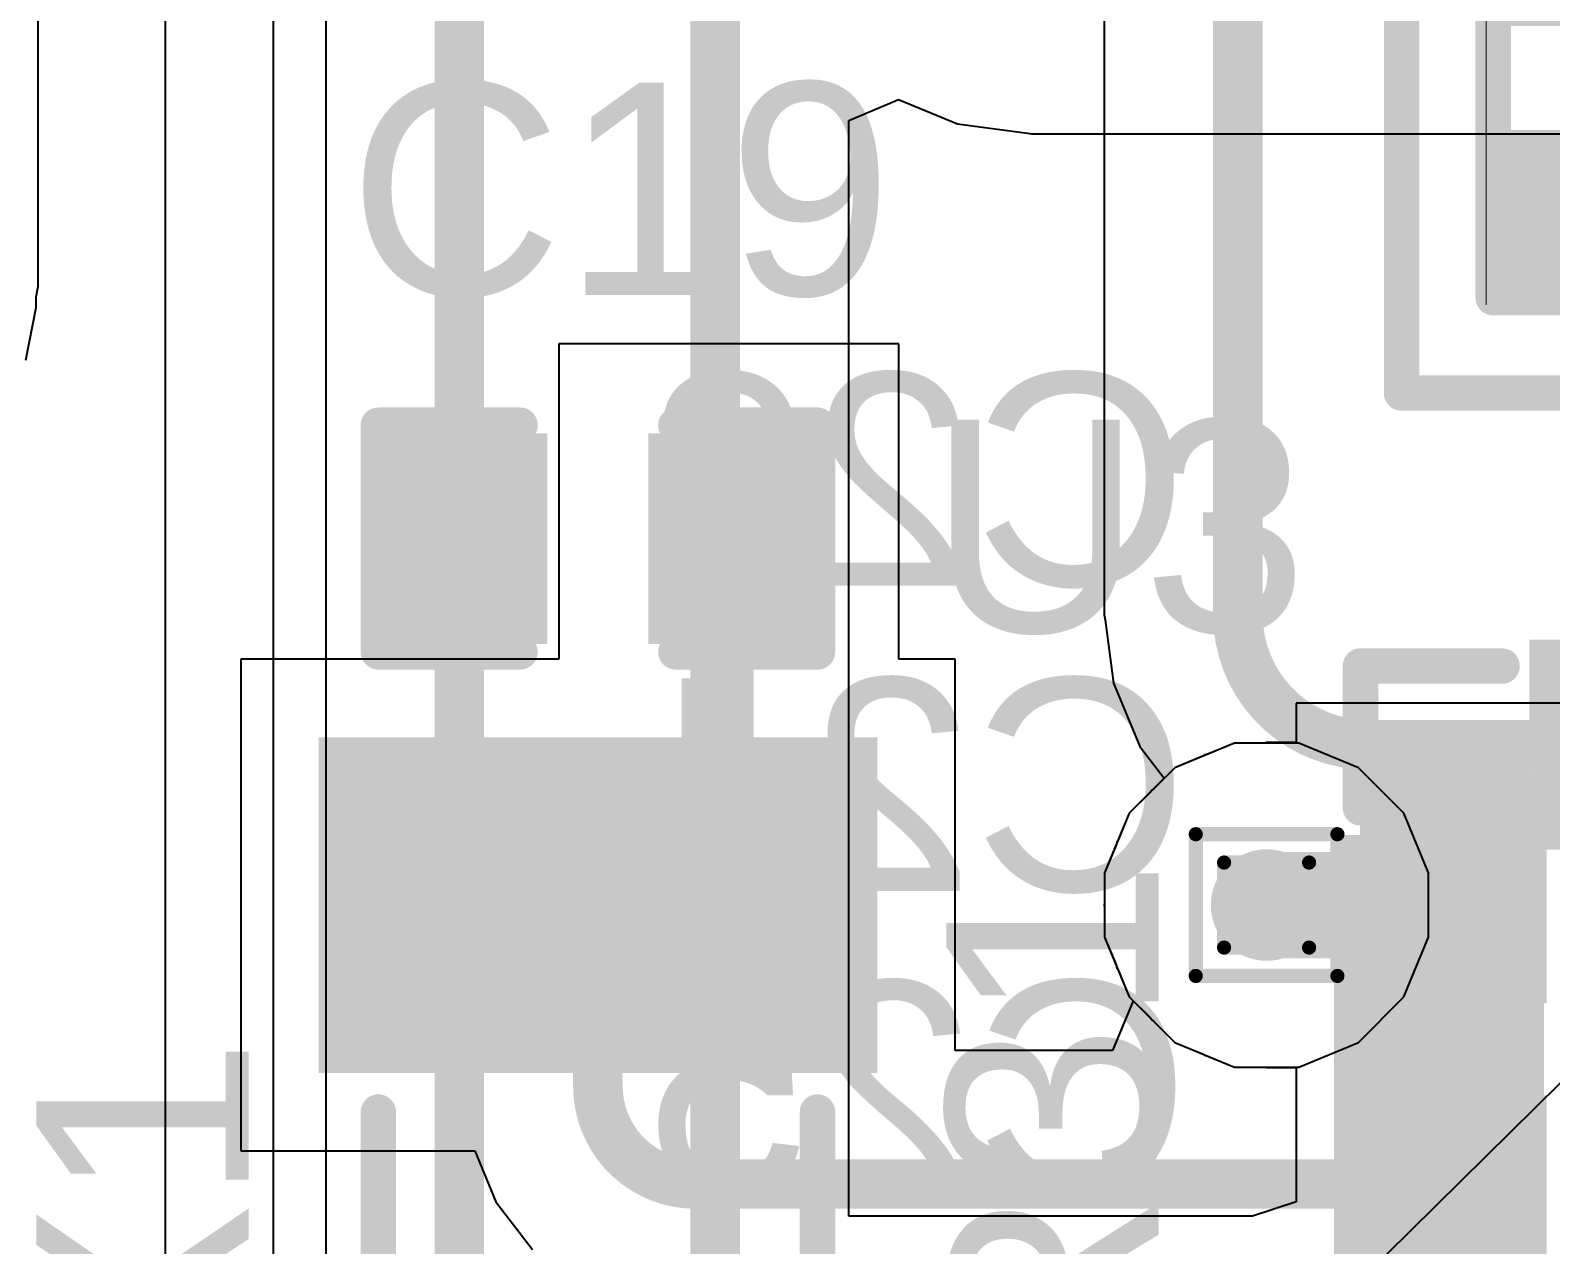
# Model space of a CAD drawing. Header units: inches. Extents: x -12 to 5357, y -8 to 5291.
# Drawn here: x 20.32 to 25.78, y 32.36 to 36.71 of the extents above; entities that cross this region are included whole.
import ezdxf

# ---------------------------------------------------------------- set-up
doc = ezdxf.new("R2010")
doc.units = ezdxf.units.IN
for name, color, linetype in [('Bottom Layer', 5, 'Continuous'), ('Bottom Overlay', 54, 'Continuous'), ('Bottom Paste', 16, 'Continuous'), ('Bottom Solder', 6, 'Continuous'), ('Drill Drawing', 1, 'Continuous'), ('Ground', 16, 'Continuous'), ('Power', 76, 'Continuous'), ('Top Layer', 1, 'Continuous'), ('Top Overlay', 2, 'Continuous'), ('Top Paste', 8, 'Continuous'), ('Top Solder', 216, 'Continuous'), ('Via Holes', 16, 'Continuous')]:
    doc.layers.add(name, color=color, linetype=linetype)
doc.styles.add('Arial', font='', dxfattribs={"height": 0.2})
doc.styles.get('Arial').set_extended_font_data('Arial')

# ---------------------------------------------------------------- blocks, each defined once
blk = doc.blocks.new('NX3215SA_32_768K_STD_MUA_8__15')
at = {"layer": 'Top Layer'}
for points in [[(-1.75, 0.9), (-0.75, 0.9), (-0.75, -0.9), (-1.75, -0.9)], [(0.75, 0.9), (1.75, 0.9), (1.75, -0.9), (0.75, -0.9)]]:
    blk.add_hatch(color=1, dxfattribs=at).paths.add_polyline_path(points)
at = {"layer": 'Top Paste'}
for points in [[(-1.75, 0.9), (-0.75, 0.9), (-0.75, -0.9), (-1.75, -0.9)], [(0.75, 0.9), (1.75, 0.9), (1.75, -0.9), (0.75, -0.9)]]:
    blk.add_hatch(color=8, dxfattribs=at).paths.add_polyline_path(points)
at = {"layer": 'Top Solder'}
for points in [[(-1.8516, 1.0016), (-0.6484, 1.0016), (-0.6484, -1.0016), (-1.8516, -1.0016)], [(0.6484, 1.0016), (1.8516, 1.0016), (1.8516, -1.0016), (0.6484, -1.0016)]]:
    blk.add_hatch(color=216, dxfattribs=at).paths.add_polyline_path(points)
at = {"layer": 'Top Overlay'}
for points in [[(-0.508, 0.7874, 0.127, 0.127, 0), (0.508, 0.7874, 0.127, 0.127, 0)], [(-0.508, -0.7874, 0.127, 0.127, 0), (0.508, -0.7874, 0.127, 0.127, 0)]]:
    blk.add_lwpolyline(points, format="xyseb", dxfattribs=at)
for points in [[(-0.5397, 0.7874, 0.0635, 0.0635, 1), (-0.4762, 0.7874, 0.0635, 0.0635, 1)], [(0.4762, 0.7874, 0.0635, 0.0635, 1), (0.5397, 0.7874, 0.0635, 0.0635, 1)], [(-0.5397, -0.7874, 0.0635, 0.0635, 1), (-0.4762, -0.7874, 0.0635, 0.0635, 1)], [(0.4762, -0.7874, 0.0635, 0.0635, 1), (0.5397, -0.7874, 0.0635, 0.0635, 1)]]:
    blk.add_lwpolyline(points, format="xyseb", close=True, dxfattribs=at)
blk = doc.blocks.new('48_UFQFPN_7_7__19')
at = {"layer": 'Top Layer'}
for points in [[(1.9, 3.6), (1.9, 3.05), (1.6, 3.05), (1.6, 3.6)], [(2.4, 3.6), (2.4, 3.05), (2.1, 3.05), (2.1, 3.6)], [(2.9, 3.6), (2.9, 3.05), (2.6, 3.05), (2.6, 3.6)]]:
    blk.add_hatch(color=1, dxfattribs=at).paths.add_polyline_path(points)
at = {"layer": 'Top Paste'}
for points in [[(1.9, 3.6), (1.9, 3.05), (1.6, 3.05), (1.6, 3.6)], [(2.4, 3.6), (2.4, 3.05), (2.1, 3.05), (2.1, 3.6)], [(2.9, 3.6), (2.9, 3.05), (2.6, 3.05), (2.6, 3.6)]]:
    blk.add_hatch(color=8, dxfattribs=at).paths.add_polyline_path(points)
at = {"layer": 'Top Solder'}
for points in [[(2.0016, 3.7016), (2.0016, 2.9484), (1.4984, 2.9484), (1.4984, 3.7016)], [(2.5016, 3.7016), (2.5016, 2.9484), (1.9984, 2.9484), (1.9984, 3.7016)], [(3.0016, 3.7016), (3.0016, 2.9484), (2.4984, 2.9484), (2.4984, 3.7016)], [(3.7016, 2.4984), (2.9484, 2.4984), (2.9484, 3.0016), (3.7016, 3.0016)]]:
    blk.add_hatch(color=216, dxfattribs=at).paths.add_polyline_path(points)
at = {"layer": 'Top Overlay'}
for points in [[(3.0988, 3.6068, 0.127, 0.127, 0), (3.6068, 3.6068, 0.127, 0.127, 0)], [(3.6068, 3.6068, 0.127, 0.127, 0), (3.6068, 3.0988, 0.127, 0.127, 0)]]:
    blk.add_lwpolyline(points, format="xyseb", dxfattribs=at)
for points in [[(3.0671, 3.6068, 0.0635, 0.0635, 1), (3.1306, 3.6068, 0.0635, 0.0635, 1)], [(3.5751, 3.6068, 0.0635, 0.0635, 1), (3.6386, 3.6068, 0.0635, 0.0635, 1)], [(3.5751, 3.6068, 0.0635, 0.0635, 1), (3.6386, 3.6068, 0.0635, 0.0635, 1)], [(3.5751, 3.0988, 0.0635, 0.0635, 1), (3.6386, 3.0988, 0.0635, 0.0635, 1)]]:
    blk.add_lwpolyline(points, format="xyseb", close=True, dxfattribs=at)
blk = doc.blocks.new('14_VSON__4_3__20')
at = {"layer": 'Top Solder'}
blk.add_line((-0.8678, -2.2778), (-5350.8161, -5279.0699), dxfattribs=at)
blk = doc.blocks.new('R___0402_45')
at = {"layer": 'Top Layer'}
for points in [[(-0.6985, -0.3175), (-0.6985, 0.3175), (-0.2413, 0.3175), (-0.2413, -0.3175)], [(0.2413, -0.3175), (0.2413, 0.3175), (0.6985, 0.3175), (0.6985, -0.3175)]]:
    blk.add_hatch(color=1, dxfattribs=at).paths.add_polyline_path(points)
at = {"layer": 'Top Paste'}
for points in [[(-0.6985, -0.3175), (-0.6985, 0.3175), (-0.2413, 0.3175), (-0.2413, -0.3175)], [(0.2413, -0.3175), (0.2413, 0.3175), (0.6985, 0.3175), (0.6985, -0.3175)]]:
    blk.add_hatch(color=8, dxfattribs=at).paths.add_polyline_path(points)
at = {"layer": 'Top Solder'}
for points in [[(-0.7535, -0.3725), (-0.7535, 0.3725), (-0.1863, 0.3725), (-0.1863, -0.3725)], [(0.1863, -0.3725), (0.1863, 0.3725), (0.7535, 0.3725), (0.7535, -0.3725)]]:
    blk.add_hatch(color=216, dxfattribs=at).paths.add_polyline_path(points)
at = {"layer": 'Top Overlay'}
for points in [[(0.7874, 0.4064, 0.127, 0.127, 0), (-0.7874, 0.4064, 0.127, 0.127, 0)], [(-0.7874, -0.4064, 0.127, 0.127, 0), (-0.7874, 0.4064, 0.127, 0.127, 0)], [(0.7874, -0.4064, 0.127, 0.127, 0), (0.7874, 0.4064, 0.127, 0.127, 0)], [(0.7874, -0.4064, 0.127, 0.127, 0), (-0.7874, -0.4064, 0.127, 0.127, 0)], [(0.8128, -0.4318, 0.00323, 0.00323, 0), (-0.8128, -0.4318, 0.00323, 0.00323, 0)]]:
    blk.add_lwpolyline(points, format="xyseb", dxfattribs=at)
for points in [[(-0.8191, 0.4064, 0.0635, 0.0635, 1), (-0.7556, 0.4064, 0.0635, 0.0635, 1)], [(-0.8191, 0.4064, 0.0635, 0.0635, 1), (-0.7556, 0.4064, 0.0635, 0.0635, 1)], [(0.7556, 0.4064, 0.0635, 0.0635, 1), (0.8191, 0.4064, 0.0635, 0.0635, 1)], [(0.7556, 0.4064, 0.0635, 0.0635, 1), (0.8191, 0.4064, 0.0635, 0.0635, 1)], [(-0.8191, -0.4064, 0.0635, 0.0635, 1), (-0.7556, -0.4064, 0.0635, 0.0635, 1)], [(-0.8191, -0.4064, 0.0635, 0.0635, 1), (-0.7556, -0.4064, 0.0635, 0.0635, 1)], [(0.7556, -0.4064, 0.0635, 0.0635, 1), (0.8191, -0.4064, 0.0635, 0.0635, 1)], [(0.7556, -0.4064, 0.0635, 0.0635, 1), (0.8191, -0.4064, 0.0635, 0.0635, 1)], [(-0.8136, -0.4318, 0.00161, 0.00161, 1), (-0.812, -0.4318, 0.00161, 0.00161, 1)], [(0.812, -0.4318, 0.00161, 0.00161, 1), (0.8136, -0.4318, 0.00161, 0.00161, 1)]]:
    blk.add_lwpolyline(points, format="xyseb", close=True, dxfattribs=at)
blk = doc.blocks.new('C___0402_B_104')
at = {"layer": 'Bottom Layer'}
for points in [[(-0.2413, 0.3175), (-0.2413, -0.3175), (-0.6985, -0.3175), (-0.6985, 0.3175)], [(0.6985, 0.3175), (0.6985, -0.3175), (0.2413, -0.3175), (0.2413, 0.3175)]]:
    blk.add_hatch(color=5, dxfattribs=at).paths.add_polyline_path(points)
at = {"layer": 'Bottom Paste'}
for points in [[(-0.2413, 0.3175), (-0.2413, -0.3175), (-0.6985, -0.3175), (-0.6985, 0.3175)], [(0.6985, 0.3175), (0.6985, -0.3175), (0.2413, -0.3175), (0.2413, 0.3175)]]:
    blk.add_hatch(color=16, dxfattribs=at).paths.add_polyline_path(points)
at = {"layer": 'Bottom Solder'}
for points in [[(-0.1813, 0.3775), (-0.1813, -0.3775), (-0.7585, -0.3775), (-0.7585, 0.3775)], [(0.7585, 0.3775), (0.7585, -0.3775), (0.1813, -0.3775), (0.1813, 0.3775)]]:
    blk.add_hatch(color=6, dxfattribs=at).paths.add_polyline_path(points)
at = {"layer": 'Bottom Overlay'}
for points in [[(-0.7874, 0.4064, 0.127, 0.127, 0), (-0.7874, -0.4064, 0.127, 0.127, 0)], [(-0.2794, 0.4064, 0.127, 0.127, 0), (-0.7874, 0.4064, 0.127, 0.127, 0)], [(0.7874, 0.4064, 0.127, 0.127, 0), (0.2794, 0.4064, 0.127, 0.127, 0)], [(0.7874, 0.4064, 0.127, 0.127, 0), (0.7874, -0.4064, 0.127, 0.127, 0)], [(-0.2794, -0.4064, 0.127, 0.127, 0), (-0.7874, -0.4064, 0.127, 0.127, 0)], [(0.7874, -0.4064, 0.127, 0.127, 0), (0.2794, -0.4064, 0.127, 0.127, 0)]]:
    blk.add_lwpolyline(points, format="xyseb", dxfattribs=at)
for points in [[(-0.8191, 0.4064, 0.0635, 0.0635, 1), (-0.7556, 0.4064, 0.0635, 0.0635, 1)], [(-0.8191, 0.4064, 0.0635, 0.0635, 1), (-0.7556, 0.4064, 0.0635, 0.0635, 1)], [(-0.3111, 0.4064, 0.0635, 0.0635, 1), (-0.2477, 0.4064, 0.0635, 0.0635, 1)], [(0.2477, 0.4064, 0.0635, 0.0635, 1), (0.3112, 0.4064, 0.0635, 0.0635, 1)], [(0.7556, 0.4064, 0.0635, 0.0635, 1), (0.8191, 0.4064, 0.0635, 0.0635, 1)], [(0.7556, 0.4064, 0.0635, 0.0635, 1), (0.8191, 0.4064, 0.0635, 0.0635, 1)], [(-0.8191, -0.4064, 0.0635, 0.0635, 1), (-0.7556, -0.4064, 0.0635, 0.0635, 1)], [(-0.8191, -0.4064, 0.0635, 0.0635, 1), (-0.7556, -0.4064, 0.0635, 0.0635, 1)], [(-0.3111, -0.4064, 0.0635, 0.0635, 1), (-0.2477, -0.4064, 0.0635, 0.0635, 1)], [(0.2477, -0.4064, 0.0635, 0.0635, 1), (0.3112, -0.4064, 0.0635, 0.0635, 1)], [(0.7556, -0.4064, 0.0635, 0.0635, 1), (0.8191, -0.4064, 0.0635, 0.0635, 1)], [(0.7556, -0.4064, 0.0635, 0.0635, 1), (0.8191, -0.4064, 0.0635, 0.0635, 1)]]:
    blk.add_lwpolyline(points, format="xyseb", close=True, dxfattribs=at)
blk = doc.blocks.new('C___0402_B_105')
at = {"layer": 'Bottom Layer'}
for points in [[(-0.2413, 0.3175), (-0.2413, -0.3175), (-0.6985, -0.3175), (-0.6985, 0.3175)], [(0.6985, 0.3175), (0.6985, -0.3175), (0.2413, -0.3175), (0.2413, 0.3175)]]:
    blk.add_hatch(color=5, dxfattribs=at).paths.add_polyline_path(points)
at = {"layer": 'Bottom Paste'}
for points in [[(-0.2413, 0.3175), (-0.2413, -0.3175), (-0.6985, -0.3175), (-0.6985, 0.3175)], [(0.6985, 0.3175), (0.6985, -0.3175), (0.2413, -0.3175), (0.2413, 0.3175)]]:
    blk.add_hatch(color=16, dxfattribs=at).paths.add_polyline_path(points)
at = {"layer": 'Bottom Solder'}
for points in [[(-0.1813, 0.3775), (-0.1813, -0.3775), (-0.7585, -0.3775), (-0.7585, 0.3775)], [(0.7585, 0.3775), (0.7585, -0.3775), (0.1813, -0.3775), (0.1813, 0.3775)]]:
    blk.add_hatch(color=6, dxfattribs=at).paths.add_polyline_path(points)
at = {"layer": 'Bottom Overlay'}
for points in [[(-0.7874, 0.4064, 0.127, 0.127, 0), (-0.7874, -0.4064, 0.127, 0.127, 0)], [(-0.2794, 0.4064, 0.127, 0.127, 0), (-0.7874, 0.4064, 0.127, 0.127, 0)], [(0.7874, 0.4064, 0.127, 0.127, 0), (0.2794, 0.4064, 0.127, 0.127, 0)], [(0.7874, 0.4064, 0.127, 0.127, 0), (0.7874, -0.4064, 0.127, 0.127, 0)], [(-0.2794, -0.4064, 0.127, 0.127, 0), (-0.7874, -0.4064, 0.127, 0.127, 0)], [(0.7874, -0.4064, 0.127, 0.127, 0), (0.2794, -0.4064, 0.127, 0.127, 0)]]:
    blk.add_lwpolyline(points, format="xyseb", dxfattribs=at)
for points in [[(-0.8191, 0.4064, 0.0635, 0.0635, 1), (-0.7556, 0.4064, 0.0635, 0.0635, 1)], [(-0.8191, 0.4064, 0.0635, 0.0635, 1), (-0.7556, 0.4064, 0.0635, 0.0635, 1)], [(-0.3111, 0.4064, 0.0635, 0.0635, 1), (-0.2477, 0.4064, 0.0635, 0.0635, 1)], [(0.2477, 0.4064, 0.0635, 0.0635, 1), (0.3111, 0.4064, 0.0635, 0.0635, 1)], [(0.7556, 0.4064, 0.0635, 0.0635, 1), (0.8191, 0.4064, 0.0635, 0.0635, 1)], [(0.7556, 0.4064, 0.0635, 0.0635, 1), (0.8191, 0.4064, 0.0635, 0.0635, 1)], [(-0.8191, -0.4064, 0.0635, 0.0635, 1), (-0.7556, -0.4064, 0.0635, 0.0635, 1)], [(-0.8191, -0.4064, 0.0635, 0.0635, 1), (-0.7556, -0.4064, 0.0635, 0.0635, 1)], [(-0.3111, -0.4064, 0.0635, 0.0635, 1), (-0.2477, -0.4064, 0.0635, 0.0635, 1)], [(0.2477, -0.4064, 0.0635, 0.0635, 1), (0.3111, -0.4064, 0.0635, 0.0635, 1)], [(0.7556, -0.4064, 0.0635, 0.0635, 1), (0.8191, -0.4064, 0.0635, 0.0635, 1)], [(0.7556, -0.4064, 0.0635, 0.0635, 1), (0.8191, -0.4064, 0.0635, 0.0635, 1)]]:
    blk.add_lwpolyline(points, format="xyseb", close=True, dxfattribs=at)
blk = doc.blocks.new('C___0402_109')
at = {"layer": 'Top Layer'}
for points in [[(-0.6985, -0.3175), (-0.6985, 0.3175), (-0.2413, 0.3175), (-0.2413, -0.3175)], [(0.2413, -0.3175), (0.2413, 0.3175), (0.6985, 0.3175), (0.6985, -0.3175)]]:
    blk.add_hatch(color=1, dxfattribs=at).paths.add_polyline_path(points)
at = {"layer": 'Top Paste'}
for points in [[(-0.6985, -0.3175), (-0.6985, 0.3175), (-0.2413, 0.3175), (-0.2413, -0.3175)], [(0.2413, -0.3175), (0.2413, 0.3175), (0.6985, 0.3175), (0.6985, -0.3175)]]:
    blk.add_hatch(color=8, dxfattribs=at).paths.add_polyline_path(points)
at = {"layer": 'Top Solder'}
for points in [[(-0.7585, -0.3775), (-0.7585, 0.3775), (-0.1813, 0.3775), (-0.1813, -0.3775)], [(0.1813, -0.3775), (0.1813, 0.3775), (0.7585, 0.3775), (0.7585, -0.3775)]]:
    blk.add_hatch(color=216, dxfattribs=at).paths.add_polyline_path(points)
at = {"layer": 'Top Overlay'}
for points in [[(-0.7874, -0.4064, 0.127, 0.127, 0), (-0.7874, 0.4064, 0.127, 0.127, 0)], [(-0.7874, 0.4064, 0.127, 0.127, 0), (-0.2794, 0.4064, 0.127, 0.127, 0)], [(0.2794, 0.4064, 0.127, 0.127, 0), (0.7874, 0.4064, 0.127, 0.127, 0)], [(0.7874, -0.4064, 0.127, 0.127, 0), (0.7874, 0.4064, 0.127, 0.127, 0)], [(-0.7874, -0.4064, 0.127, 0.127, 0), (-0.2794, -0.4064, 0.127, 0.127, 0)], [(0.2794, -0.4064, 0.127, 0.127, 0), (0.7874, -0.4064, 0.127, 0.127, 0)]]:
    blk.add_lwpolyline(points, format="xyseb", dxfattribs=at)
for points in [[(-0.8191, 0.4064, 0.0635, 0.0635, 1), (-0.7556, 0.4064, 0.0635, 0.0635, 1)], [(-0.8191, 0.4064, 0.0635, 0.0635, 1), (-0.7556, 0.4064, 0.0635, 0.0635, 1)], [(-0.3111, 0.4064, 0.0635, 0.0635, 1), (-0.2477, 0.4064, 0.0635, 0.0635, 1)], [(0.2477, 0.4064, 0.0635, 0.0635, 1), (0.3111, 0.4064, 0.0635, 0.0635, 1)], [(0.7556, 0.4064, 0.0635, 0.0635, 1), (0.8191, 0.4064, 0.0635, 0.0635, 1)], [(0.7556, 0.4064, 0.0635, 0.0635, 1), (0.8191, 0.4064, 0.0635, 0.0635, 1)], [(-0.8191, -0.4064, 0.0635, 0.0635, 1), (-0.7556, -0.4064, 0.0635, 0.0635, 1)], [(-0.8191, -0.4064, 0.0635, 0.0635, 1), (-0.7556, -0.4064, 0.0635, 0.0635, 1)], [(-0.3111, -0.4064, 0.0635, 0.0635, 1), (-0.2477, -0.4064, 0.0635, 0.0635, 1)], [(0.2477, -0.4064, 0.0635, 0.0635, 1), (0.3111, -0.4064, 0.0635, 0.0635, 1)], [(0.7556, -0.4064, 0.0635, 0.0635, 1), (0.8191, -0.4064, 0.0635, 0.0635, 1)], [(0.7556, -0.4064, 0.0635, 0.0635, 1), (0.8191, -0.4064, 0.0635, 0.0635, 1)]]:
    blk.add_lwpolyline(points, format="xyseb", close=True, dxfattribs=at)

msp = doc.modelspace()

# ---------------------------------------------------------------- hatches: boundary and pattern name
at = {"layer": 'Bottom Layer'}
h = msp.add_hatch(color=5, dxfattribs=at)
edge = h.paths.add_edge_path()
edge.add_arc((24.7574, 33.576), 0.2, 0, 360)
at = {"layer": 'Ground'}
h = msp.add_hatch(color=16, dxfattribs=at)
edge = h.paths.add_edge_path()
edge.add_arc((24.7574, 33.576), 0.2, 0, 360)
at = {"layer": 'Power'}
h = msp.add_hatch(color=76, dxfattribs=at)
edge = h.paths.add_edge_path()
edge.add_arc((24.7574, 33.576), 0.2, 0, 360)
at = {"layer": 'Top Layer'}
h = msp.add_hatch(color=1, dxfattribs=at)
edge = h.paths.add_edge_path()
edge.add_arc((24.7574, 33.576), 0.2, 0, 360)
at = {"layer": 'Via Holes'}
h = msp.add_hatch(color=7, dxfattribs=at)
edge = h.paths.add_edge_path()
edge.add_arc((24.7574, 33.576), 0.1, 0, 360)

# ---------------------------------------------------------------- linework, layer by layer
at = {"layer": 'Bottom Layer'}
for p, q in [((21.3836, 44.5212), (21.3836, 29.8866)), ((23.2595, 36.3892), (23.4373, 36.4644)), ((23.4373, 36.4644), (23.6491, 36.3766)), ((23.2595, 32.461), (23.2595, 36.3892)), ((23.6491, 36.3766), (23.908, 36.3426)), ((23.908, 36.3426), (23.9145, 36.3413)), ((23.9145, 36.3413), (31.281, 36.3413)), ((26.0826, 34.2999), (24.8634, 34.2999)), ((24.8634, 34.2999), (24.8634, 34.1587)), ((24.6418, 34.157), (24.543, 34.116)), ((24.7489, 34.157), (24.6418, 34.157)), ((24.7574, 34.1587), (24.7489, 34.157)), ((24.8634, 34.1587), (24.7574, 34.1587)), ((24.5272, 34.1095), (24.4283, 34.0685)), ((24.5344, 34.1143), (24.5272, 34.1095)), ((24.543, 34.116), (24.5344, 34.1143)), ((24.4283, 34.0685), (24.3526, 33.9929)), ((24.3406, 33.9808), (24.2649, 33.9051)), ((24.3454, 33.988), (24.3406, 33.9808)), ((24.3526, 33.9929), (24.3454, 33.988)), ((24.2649, 33.9051), (24.2239, 33.8062)), ((24.2191, 33.799), (24.2174, 33.7905)), ((24.2239, 33.8062), (24.2191, 33.799)), ((24.2174, 33.7905), (24.1764, 33.6916)), ((24.1764, 33.6916), (24.1764, 33.5845)), ((24.1764, 33.5845), (24.1747, 33.576)), ((24.1747, 33.576), (24.1764, 33.5675)), ((24.1764, 33.5675), (24.1764, 33.4604)), ((24.1764, 33.4604), (24.2174, 33.3615)), ((24.2174, 33.3615), (24.2191, 33.353)), ((24.2191, 33.353), (24.2239, 33.3458)), ((24.2239, 33.3458), (24.2649, 33.2469)), ((24.2649, 33.2469), (24.3406, 33.1712)), ((24.3406, 33.1712), (24.3454, 33.164)), ((24.3454, 33.164), (24.3526, 33.1591)), ((24.3526, 33.1591), (24.4283, 33.0834)), ((24.4283, 33.0834), (24.5272, 33.0425)), ((24.5272, 33.0425), (24.5344, 33.0377)), ((24.5344, 33.0377), (24.543, 33.036)), ((24.543, 33.036), (24.6418, 32.995)), ((24.6418, 32.995), (24.7489, 32.995)), ((24.7489, 32.995), (24.7574, 32.9933)), ((24.7574, 32.9933), (24.8634, 32.9933)), ((24.8634, 32.9933), (24.8634, 32.5117)), ((24.8634, 32.5117), (24.7066, 32.461)), ((24.7066, 32.461), (23.2595, 32.461)), ((24.7066, 32.461), (24.7066, 32.461))]:
    msp.add_line(p, q, dxfattribs=at)
for points in [[(21.8627, 27.2168, 0.1778, 0.1778, 0), (21.8627, 44.5212, 0.1778, 0.1778, 0)], [(22.7804, 31.4419, 0.1778, 0.1778, 0), (22.7804, 41.2411, 0.1778, 0.1778, 0)], [(24.7574, 33.576, 0.381, 0.381, 0), (25.4476, 33.576, 0.381, 0.381, 0)], [(25.473, 33.6014, 0.1778, 0.1778, -0.414214), (25.4476, 33.576, 0.1778, 0.1778, 0)], [(25.473, 31.526, 0.381, 0.381, 0), (25.473, 32.5669, 0.381, 0.381, 0)]]:
    msp.add_lwpolyline(points, format="xyseb", dxfattribs=at)
for points in [[(24.6622, 33.576, 0.1905, 0.1905, 1), (24.8527, 33.576, 0.1905, 0.1905, 1)], [(25.3524, 33.576, 0.1905, 0.1905, 1), (25.5429, 33.576, 0.1905, 0.1905, 1)], [(25.4286, 33.6014, 0.0889, 0.0889, 1), (25.5175, 33.6014, 0.0889, 0.0889, 1)], [(25.4032, 33.576, 0.0889, 0.0889, 1), (25.4921, 33.576, 0.0889, 0.0889, 1)], [(25.3778, 32.5669, 0.1905, 0.1905, 1), (25.5683, 32.5669, 0.1905, 0.1905, 1)]]:
    msp.add_lwpolyline(points, format="xyseb", close=True, dxfattribs=at)
at = {"layer": 'Drill Drawing'}
for points in [[(24.5034, 33.83, 0.0508, 0.0508, 0), (25.0114, 33.83, 0.0508, 0.0508, 0)], [(24.5034, 33.322, 0.0508, 0.0508, 0), (24.5034, 33.83, 0.0508, 0.0508, 0)], [(25.0114, 33.322, 0.0508, 0.0508, 0), (25.0114, 33.83, 0.0508, 0.0508, 0)], [(24.605, 33.7284, 0.0508, 0.0508, 0), (24.9098, 33.7284, 0.0508, 0.0508, 0)], [(24.605, 33.4236, 0.0508, 0.0508, 0), (24.605, 33.7284, 0.0508, 0.0508, 0)], [(24.9098, 33.4236, 0.0508, 0.0508, 0), (24.9098, 33.7284, 0.0508, 0.0508, 0)], [(24.605, 33.4236, 0.0508, 0.0508, 0), (24.9098, 33.4236, 0.0508, 0.0508, 0)], [(24.5034, 33.322, 0.0508, 0.0508, 0), (25.0114, 33.322, 0.0508, 0.0508, 0)]]:
    msp.add_lwpolyline(points, format="xyseb", dxfattribs=at)
for points in [[(24.4907, 33.83, 0.0254, 0.0254, 1), (24.5161, 33.83, 0.0254, 0.0254, 1)], [(24.4907, 33.83, 0.0254, 0.0254, 1), (24.5161, 33.83, 0.0254, 0.0254, 1)], [(24.9987, 33.83, 0.0254, 0.0254, 1), (25.0241, 33.83, 0.0254, 0.0254, 1)], [(24.9987, 33.83, 0.0254, 0.0254, 1), (25.0241, 33.83, 0.0254, 0.0254, 1)], [(24.5923, 33.7284, 0.0254, 0.0254, 1), (24.6177, 33.7284, 0.0254, 0.0254, 1)], [(24.5923, 33.7284, 0.0254, 0.0254, 1), (24.6177, 33.7284, 0.0254, 0.0254, 1)], [(24.8971, 33.7284, 0.0254, 0.0254, 1), (24.9225, 33.7284, 0.0254, 0.0254, 1)], [(24.8971, 33.7284, 0.0254, 0.0254, 1), (24.9225, 33.7284, 0.0254, 0.0254, 1)], [(24.5923, 33.4236, 0.0254, 0.0254, 1), (24.6177, 33.4236, 0.0254, 0.0254, 1)], [(24.5923, 33.4236, 0.0254, 0.0254, 1), (24.6177, 33.4236, 0.0254, 0.0254, 1)], [(24.8971, 33.4236, 0.0254, 0.0254, 1), (24.9225, 33.4236, 0.0254, 0.0254, 1)], [(24.8971, 33.4236, 0.0254, 0.0254, 1), (24.9225, 33.4236, 0.0254, 0.0254, 1)], [(24.4907, 33.322, 0.0254, 0.0254, 1), (24.5161, 33.322, 0.0254, 0.0254, 1)], [(24.4907, 33.322, 0.0254, 0.0254, 1), (24.5161, 33.322, 0.0254, 0.0254, 1)], [(24.9987, 33.322, 0.0254, 0.0254, 1), (25.0241, 33.322, 0.0254, 0.0254, 1)], [(24.9987, 33.322, 0.0254, 0.0254, 1), (25.0241, 33.322, 0.0254, 0.0254, 1)]]:
    msp.add_lwpolyline(points, format="xyseb", close=True, dxfattribs=at)
at = {"layer": 'Ground'}
for p, q in [((24.6418, 34.157), (24.4283, 34.0685)), ((24.873, 34.157), (24.6418, 34.157)), ((25.0865, 34.0685), (24.873, 34.157)), ((24.4283, 34.0685), (24.2649, 33.9051)), ((25.25, 33.9051), (25.0865, 34.0685)), ((24.2649, 33.9051), (24.1764, 33.6916)), ((25.3384, 33.6916), (25.25, 33.9051)), ((24.1764, 33.6916), (24.1764, 33.4604)), ((25.3384, 33.4604), (25.3384, 33.6916)), ((24.1764, 33.4604), (24.2649, 33.2469)), ((25.25, 33.2469), (25.3384, 33.4604)), ((24.2649, 33.2469), (24.4283, 33.0834)), ((25.0865, 33.0834), (25.25, 33.2469)), ((24.4283, 33.0834), (24.6418, 32.995)), ((24.873, 32.995), (25.0865, 33.0834)), ((24.6418, 32.995), (24.873, 32.995))]:
    msp.add_line(p, q, dxfattribs=at)
at = {"layer": 'Power'}
for p, q in [((20.8078, 51.2382), (20.8078, 29.9734)), ((21.1963, 29.9734), (21.1963, 51.2382))]:
    msp.add_line(p, q, dxfattribs=at)
at = {"layer": 'Top Layer'}
for p, q in [((24.1755, 40.5398), (24.1755, 34.616)), ((20.3529, 35.8902), (20.3529, 37.9459)), ((20.3529, 35.7941), (20.3529, 35.8902)), ((20.3529, 35.8902), (20.3529, 35.8902)), ((20.3454, 35.7566), (20.3529, 35.7941)), ((20.3079, 35.5298), (20.3454, 35.7183)), ((20.3454, 35.7183), (20.3454, 35.7566)), ((23.4391, 35.5885), (22.2199, 35.5885)), ((22.2199, 35.5885), (22.2199, 34.457)), ((23.4391, 34.457), (23.4391, 35.5885)), ((24.1755, 34.616), (24.1788, 34.5991)), ((24.1788, 34.5991), (24.2087, 34.372)), ((22.2199, 34.457), (21.0786, 34.457)), ((21.0786, 34.457), (21.0786, 32.695)), ((23.6406, 34.457), (23.4391, 34.457)), ((23.6406, 33.0551), (23.6406, 34.457)), ((24.2087, 34.372), (24.3029, 34.1445)), ((24.3029, 34.1445), (24.3904, 34.0306)), ((24.3904, 34.0306), (24.2649, 33.9051)), ((24.2649, 33.9051), (24.1764, 33.6916)), ((24.1764, 33.6916), (24.1764, 33.4604)), ((24.1764, 33.4604), (24.2649, 33.2469)), ((24.2789, 33.2329), (24.2052, 33.0551)), ((24.2649, 33.2469), (24.2789, 33.2329)), ((24.2052, 33.0551), (23.6406, 33.0551)), ((21.0786, 32.695), (21.9179, 32.695)), ((21.9179, 32.695), (21.9935, 32.5125)), ((21.9935, 32.5125), (22.1249, 32.3412))]:
    msp.add_line(p, q, dxfattribs=at)
for points in [[(24.6546, 34.616, 0.1778, 0.1778, 0), (24.6546, 40.5398, 0.1778, 0.1778, 0)], [(22.8295, 34.0459, 0.1778, 0.1778, 0), (22.8295, 34.89, 0.1778, 0.1778, 0)], [(25.1196, 34.151, 0.1778, 0.1778, -0.414214), (24.6546, 34.616, 0.1778, 0.1778, 0)], [(25.1196, 34.151, 0.1778, 0.1778, 0), (25.9508, 34.151, 0.1778, 0.1778, 0)], [(22.8295, 34.0459, 0.1778, 0.1778, -0.414214), (22.3596, 33.576, 0.1778, 0.1778, 0)], [(22.3596, 32.926, 0.1778, 0.1778, 0), (22.3596, 33.576, 0.1778, 0.1778, 0)], [(24.7574, 33.576, 0.1778, 0.1778, 0), (24.7574, 33.576, 0.1778, 0.1778, 0)], [(24.7574, 33.576, 0.1778, 0.1778, 0), (25.3758, 33.576, 0.1778, 0.1778, 0)], [(22.7096, 32.576, 0.1778, 0.1778, -0.414214), (22.3596, 32.926, 0.1778, 0.1778, 0)], [(22.7096, 32.576, 0.1778, 0.1778, 0), (25.3758, 32.576, 0.1778, 0.1778, 0)]]:
    msp.add_lwpolyline(points, format="xyseb", dxfattribs=at)
for points in [[(22.7851, 34.89, 0.0889, 0.0889, 1), (22.874, 34.89, 0.0889, 0.0889, 1)], [(24.6101, 34.616, 0.0889, 0.0889, 1), (24.699, 34.616, 0.0889, 0.0889, 1)], [(24.6101, 34.616, 0.0889, 0.0889, 1), (24.699, 34.616, 0.0889, 0.0889, 1)], [(25.0751, 34.151, 0.0889, 0.0889, 1), (25.164, 34.151, 0.0889, 0.0889, 1)], [(25.0751, 34.151, 0.0889, 0.0889, 1), (25.164, 34.151, 0.0889, 0.0889, 1)], [(22.7851, 34.0459, 0.0889, 0.0889, 1), (22.874, 34.0459, 0.0889, 0.0889, 1)], [(22.7851, 34.0459, 0.0889, 0.0889, 1), (22.874, 34.0459, 0.0889, 0.0889, 1)], [(22.3152, 33.576, 0.0889, 0.0889, 1), (22.4041, 33.576, 0.0889, 0.0889, 1)], [(22.3152, 33.576, 0.0889, 0.0889, 1), (22.4041, 33.576, 0.0889, 0.0889, 1)], [(24.713, 33.576, 0.0889, 0.0889, 1), (24.8019, 33.576, 0.0889, 0.0889, 1)], [(24.713, 33.576, 0.0889, 0.0889, 1), (24.8019, 33.576, 0.0889, 0.0889, 1)], [(24.713, 33.576, 0.0889, 0.0889, 1), (24.8019, 33.576, 0.0889, 0.0889, 1)], [(25.3314, 33.576, 0.0889, 0.0889, 1), (25.4203, 33.576, 0.0889, 0.0889, 1)], [(22.3152, 32.926, 0.0889, 0.0889, 1), (22.4041, 32.926, 0.0889, 0.0889, 1)], [(22.3152, 32.926, 0.0889, 0.0889, 1), (22.4041, 32.926, 0.0889, 0.0889, 1)], [(22.6652, 32.576, 0.0889, 0.0889, 1), (22.7541, 32.576, 0.0889, 0.0889, 1)], [(22.6652, 32.576, 0.0889, 0.0889, 1), (22.7541, 32.576, 0.0889, 0.0889, 1)], [(25.3314, 32.576, 0.0889, 0.0889, 1), (25.4203, 32.576, 0.0889, 0.0889, 1)]]:
    msp.add_lwpolyline(points, format="xyseb", close=True, dxfattribs=at)
at = {"layer": 'Top Overlay'}
for points in [[(25.2414, 35.4114, 0.127, 0.127, 0), (25.2414, 37.719, 0.127, 0.127, 0)], [(25.2414, 35.4114, 0.127, 0.127, 0), (34.6178, 35.4114, 0.127, 0.127, 0)]]:
    msp.add_lwpolyline(points, format="xyseb", dxfattribs=at)
msp.add_lwpolyline([(25.2097, 35.4114, 0.0635, 0.0635, 1), (25.2732, 35.4114, 0.0635, 0.0635, 1)], format="xyseb", close=True, dxfattribs=at)
msp.add_lwpolyline([(25.2097, 35.4114, 0.0635, 0.0635, 1), (25.2732, 35.4114, 0.0635, 0.0635, 1)], format="xyseb", close=True, dxfattribs=at)

# ---------------------------------------------------------------- block references
for name, p, rotation in [('14_VSON__4_3__20', (6.3967, 12.3683), 180), ('R___0402_45', (25.9762, 36.541), 270), ('48_UFQFPN_7_7__19', (28.7008, 30.826), 90), ('NX3215SA_32_768K_STD_MUA_8__15', (22.3596, 32.326), 90), ('C___0402_B_105', (25.9429, 33.6014), 180), ('C___0402_B_104', (25.9429, 32.5161), 180)]:
    msp.add_blockref(name, p, dxfattribs=dict(rotation=rotation))
msp.add_blockref('C___0402_109', (22.3596, 34.89))

# ---------------------------------------------------------------- texts
at = {"layer": 'Bottom Overlay', "style": 'Arial', "text_generation_flag": 2}
for s, p in [('C23', (24.4788, 34.7212)), ('C24', (24.4788, 33.6269)), ('C25', (24.4841, 32.5416))]:
    msp.add_text(s, height=0.762, dxfattribs=at).set_placement(p)
at = {"layer": 'Top Overlay', "style": 'Arial'}
for s, p in [('C19', (21.4644, 35.7627)), ('U3', (23.5445, 34.5545))]:
    msp.add_text(s, height=0.762, dxfattribs=at).set_placement(p)
for s, p in [('R31', (24.3708, 31.7893)), ('X1', (21.1073, 31.801))]:
    msp.add_text(s, height=0.762, rotation=90, dxfattribs=at).set_placement(p)

doc.saveas('drawing.dxf')
